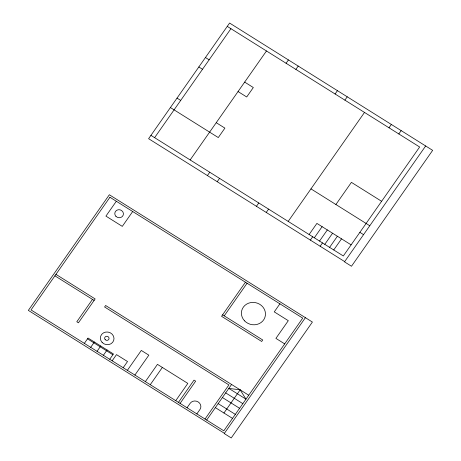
<?xml version="1.0" encoding="UTF-8"?>
<svg xmlns="http://www.w3.org/2000/svg" width="461" height="461" viewBox="0 0 461 461"><rect width="100%" height="100%" fill="white"/><g stroke="black" fill="none" stroke-linecap="round" stroke-linejoin="round"><path stroke-width="0.69" d="M154.614 137.66L230.938 28.691M116.328 201.261L105.926 216.111L122.292 226.374L132.693 211.524M92.482 299.391L76.803 321.772L78.439 322.798L95.15 298.935L55.937 274.347M190.151 159.938L266.47 50.969M84.346 343.364L88.057 338.057L113.435 353.967L109.718 359.275M207.421 175.566L209.761 172.23M286.079 63.261L288.413 59.924M90.69 347.34L94.401 342.033M97.029 351.317L100.746 346.015M217.223 181.715L219.563 178.378M295.881 69.409L298.221 66.073M103.373 355.293L107.09 349.991M112.161 360.807L116.495 354.618L127.524 361.533L123.191 367.717M127.363 370.333L141.302 350.435L148.834 355.16L134.894 375.058M256.437 206.298L258.777 202.961M335.095 93.992L337.429 90.656M145.365 381.616L157.449 364.363L187.829 383.408L175.745 400.667M266.239 212.44L268.579 209.104M344.897 100.141L347.231 96.804M150.263 384.693L162.353 367.434M245.442 282.213L221.562 316.309L261.692 341.474L262.73 339.988L222.6 314.828M288.183 221.401L364.501 112.432M224.23 315.854L247.079 283.238M178.447 402.361L194.023 380.123L195.66 381.149L180.084 403.387M187.051 407.755L190.168 403.306A5.832 5.376 14.1 0 1 198.184 401.934A5.832 5.376 14.1 0 1 199.97 409.454L196.853 413.903M309.112 234.522L316.903 223.401L351.115 244.849M310.357 240.1L312.691 236.764M389.009 127.795L391.349 124.458M335.902 204.511L351.415 182.366L381.616 201.301M314.327 237.79L322.112 226.668M319.536 241.057L327.327 229.935M279.908 303.822L274.26 311.878L288.304 320.683L275.909 338.38L284.691 343.889M320.159 246.243L322.493 242.912M398.817 133.944L401.151 130.607M324.78 244.347L332.571 233.226M205.024 419.02L228.91 384.923L104.595 306.986L105.632 305.505L248.733 395.221M206.661 420.046L231.578 384.468M329.603 247.367L337.389 236.245M333.741 249.96L341.526 238.844M223.937 413.004L240.158 389.845L245.978 399.157L228.823 388.404L240.158 389.845M305.401 317.669L224.23 433.565L231.226 437.95L312.397 322.055L109.338 194.749L28.346 310.391L224.409 433.311M425.659 145.97L344.488 261.865L351.484 266.251L432.654 150.355L229.595 23.05L148.603 138.692L344.667 261.612M227.261 26.386L419.648 147.001L343.324 255.97L150.937 135.355M205.456 57.521L209.133 59.826M244.664 82.104L253.32 87.532L246.704 96.983L238.049 91.555M198.835 66.972L202.512 69.277M177.03 98.107L180.706 100.412M216.244 122.689L224.899 128.118L218.278 137.568L170.409 107.557M310.962 188.877L369.78 225.752M359.874 232.344L363.55 234.649M54.899 275.834L94.113 300.416M225.683 392.887L242.838 403.646M222.427 397.532L239.582 408.29M218.162 403.623L235.317 414.376M215.356 407.622L232.517 418.381M87.509 338.847L112.882 354.751M109.937 197.256L31.02 309.93L223.816 430.805L302.727 318.13L109.937 197.256M102.146 342.465A6.869 6.333 14.1 0 0 113.7 340.483A6.869 6.333 14.1 0 0 105.69 332.087A6.869 6.333 14.1 0 0 102.146 342.465M105.217 339.653A2.219 2.046 14.1 0 0 108.952 339.014A2.219 2.046 14.1 0 0 106.364 336.3A2.219 2.046 14.1 0 0 105.217 339.653M244.566 320.856A12.095 11.15 14.1 0 0 264.919 317.37A12.095 11.15 14.1 0 0 250.813 302.577A12.095 11.15 14.1 0 0 244.566 320.856M115.924 216.324A4.345 4.005 14.1 0 0 123.237 215.068A4.345 4.005 14.1 0 0 118.166 209.755A4.345 4.005 14.1 0 0 115.924 216.324"/></g></svg>
